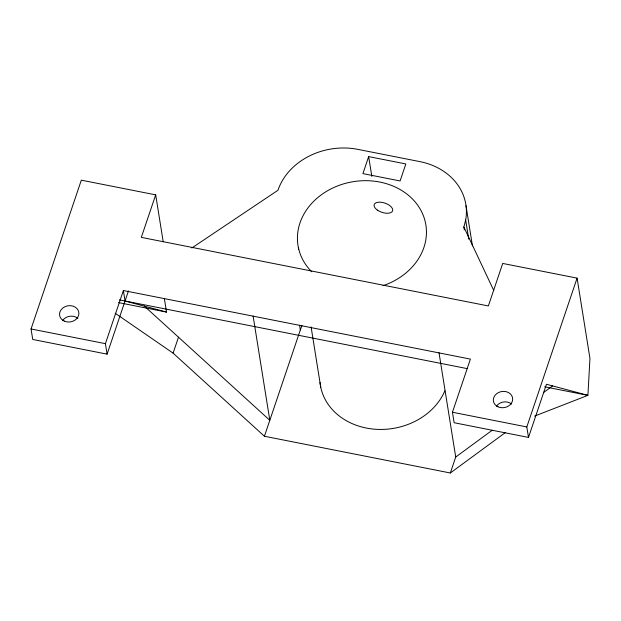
<?xml version="1.0" encoding="UTF-8"?>
<svg xmlns="http://www.w3.org/2000/svg" width="621" height="621" viewBox="0 0 621 621"><rect width="100%" height="100%" fill="white"/><g stroke="black" fill="none" stroke-linecap="round" stroke-linejoin="round"><path stroke-width="0.93" d="M464.329 229.871L463.871 227.007L465.68 219.966A64.763 54.252 -9.1 0 0 419.85 161.615L357.882 149.374A64.763 54.252 -9.1 0 0 277.96 190.274L191.827 247.981M128.454 290.923L107.091 354.149L32.727 339.454L31.05 328.975L81.32 180.168L155.685 194.862L163.199 241.74M107.091 354.149L105.415 343.669L123.369 290.527L470.4 359.101L452.445 412.243L454.13 422.722L528.494 437.417L546.449 384.275L587.916 395.344L589.95 358.449L577.088 278.13L502.723 263.436L488.354 305.951L141.324 237.377L155.685 194.862M505.401 432.542L450.334 472.985L264.422 436.252L173.096 353.139L178.483 337.195M264.422 436.252L300.331 329.953A64.763 54.252 -9.1 0 1 302.008 325.652M368.657 156.601L362.912 173.608L400.095 180.959L405.839 163.952L368.657 156.601L371.832 176.426M450.334 472.985L455.721 457.04L439.008 352.72M528.494 437.417L526.81 426.945L577.088 278.13M455.721 457.04L492.174 430.268M543.375 392.658L552.69 385.82M534.596 416.093L587.916 395.344L544.625 386.79M119.403 299.881L467.341 368.641M118.51 302.59L166.521 312.076L164.386 298.74M31.05 328.975L105.415 343.669M452.445 412.243L526.81 426.945M166.521 312.076L125.046 300.999L123.369 290.527M115.172 313.232L173.096 353.139M144.196 305.99L269.809 420.308L253.096 315.98M463.871 227.007L493.811 290.597M466.022 205.737L472.457 245.924M465.68 219.966L468.746 239.101M298.367 247.492L298.67 249.409M311.082 326.902L320.739 387.178M299.563 325.171L300.331 329.953M311.726 271.765A64.763 54.252 -9.1 0 1 327.492 190.787A64.763 54.252 -9.1 0 1 420.099 208.92A64.763 54.252 -9.1 0 1 382.947 285.714M444.869 390.834A64.763 54.252 -9.1 0 1 375.705 429.274A64.763 54.252 -9.1 0 1 320.025 382.513M496.404 406.196A9.711 8.135 -9.1 0 1 511.665 404.054M62.612 320.475A9.711 8.135 -9.1 0 1 77.873 318.332M498.003 406.786A9.711 8.135 -9.1 0 0 512.682 399.272A9.711 8.135 -9.1 0 0 498.337 392.627A9.711 8.135 -9.1 0 0 498.003 406.786M64.211 321.065A9.711 8.135 -9.1 0 0 78.89 313.551A9.711 8.135 -9.1 0 0 64.545 306.906A9.711 8.135 -9.1 0 0 64.211 321.065M377.413 210.108A9.711 4.852 18.7 0 0 392.596 210.845A9.711 4.852 18.7 0 0 380.192 202.174A9.711 4.852 18.7 0 0 377.413 210.108"/></g></svg>
